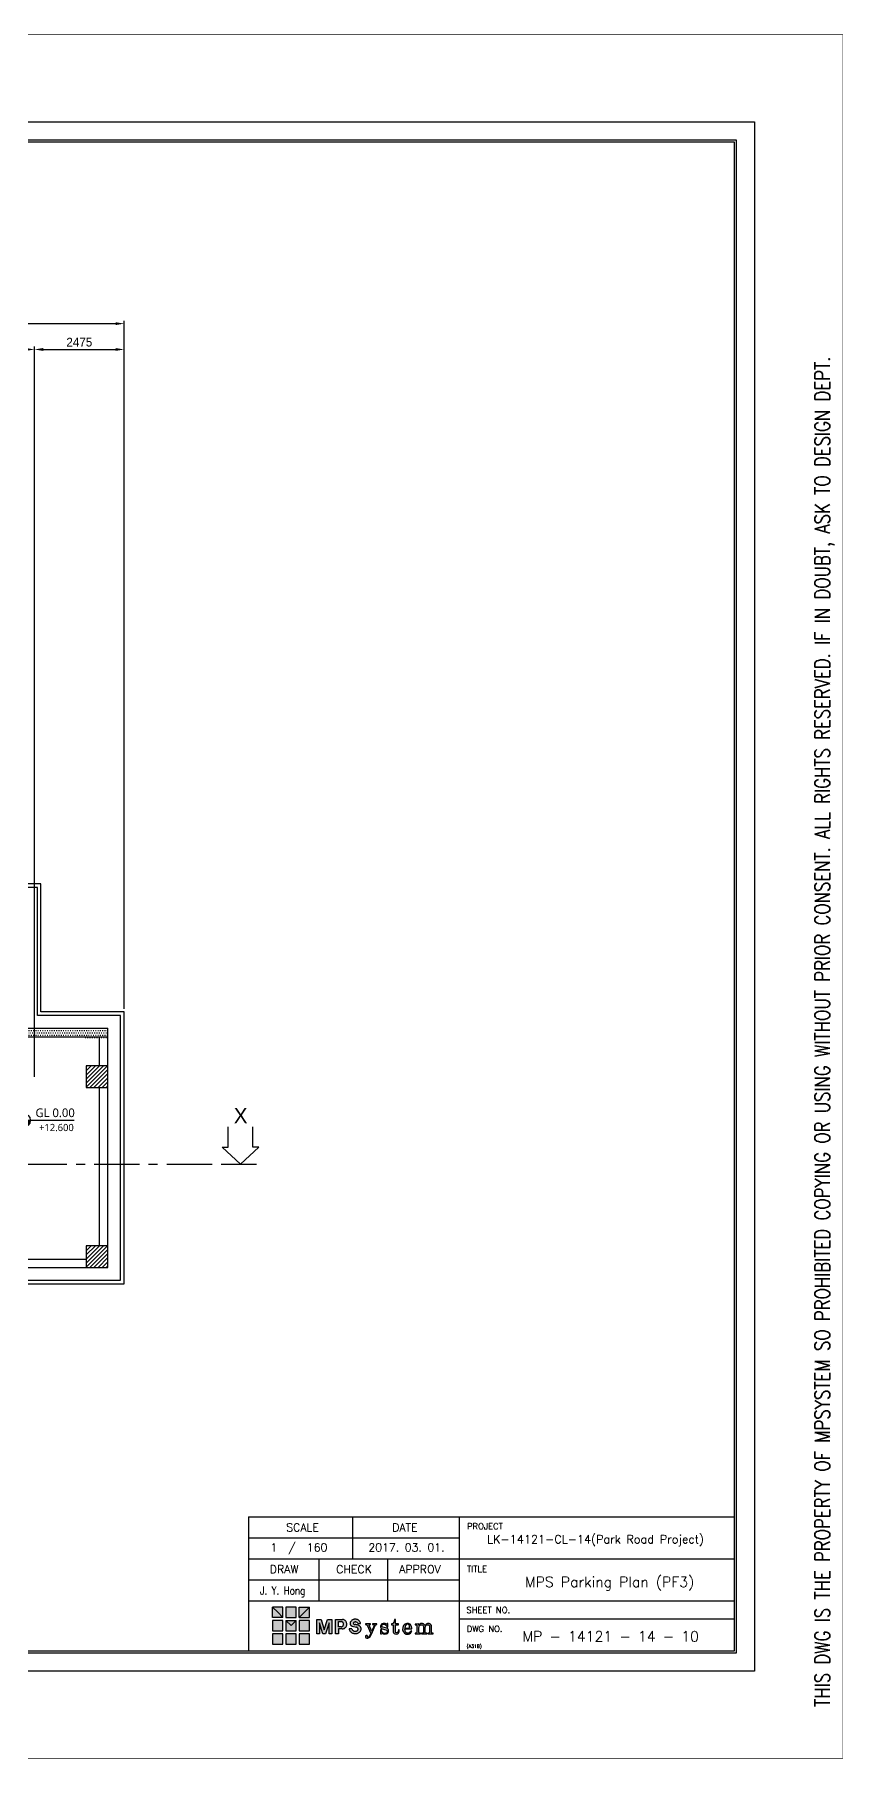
# Model space of a CAD drawing. Header units: millimetres. Extents: x -5 to 1510635, y -6 to 71285.
# Drawn here: x 674906 to 697081, y -5 to 47525 of the extents above; entities that cross this region are included whole.
import ezdxf
from ezdxf.enums import TextEntityAlignment as Align

# ---------------------------------------------------------------- set-up
doc = ezdxf.new("R2010")
doc.units = ezdxf.units.MM
doc.header["$LTSCALE"] = 1000
for name, pattern in [('CENTER', [2, 1.25, -0.25, 0.25, -0.25]), ('HIDDEN', [0.375, 0.25, -0.125]), ('S-BM-2ND$0$HIDDEN', [9.525, 6.35, -3.175])]:
    doc.linetypes.add(name, pattern=pattern)
for name, color, linetype in [('1', 1, 'CENTER'), ('3', 3, 'Continuous'), ('A-SYM', 6, 'Continuous'), ('MP-2', 42, 'Continuous'), ('MP-3', 3, 'Continuous'), ('MP-4', 4, 'HIDDEN'), ('MP-7', 7, 'Continuous'), ('MP-8', 8, 'Continuous'), ('S-BM-2ND$0$S-BEAM', 21, 'Continuous'), ('S-BM-2ND$0$S-BEAMS-1', 21, 'Continuous'), ('S-COL 2ND$0$GRD RC WALL', 31, 'Continuous'), ('S-COL 2ND$0$S-COL-1', 31, 'Continuous'), ('S-COL 2ND$0$S-COL-HATCH', 11, 'Continuous'), ('S-COL 2ND$0$S-RCWALL', 31, 'Continuous'), ('S-COL 2ND$0$S-RCWALL-HACH', 21, 'Continuous'), ('S-TEXT-3', 31, 'Continuous')]:
    doc.layers.add(name, color=color, linetype=linetype)
doc.styles.add('GHD', font='OUTLINE', dxfattribs={"bigfont": 'GHD'})
doc.styles.add('GHG1', font='simplex.shx', dxfattribs={"bigfont": 'whgtxt.shx'})
doc.styles.add('ROMANS', font='ROMANS.shx')
doc.styles.add('맑은고딕', font='malgun.ttf', dxfattribs={"height": 800})
doc.dimstyles.new('MPS2', dxfattribs={"dimscale": 100, "dimtxt": 3, "dimasz": 3, "dimexe": 1, "dimexo": 1, "dimgap": 1, "dimtad": 1, "dimzin": 12, "dimdsep": 46, "dimtxsty": 'Standard', "dimcen": 1, "dimclrd": 1, "dimclre": 1, "dimclrt": 7, "dimazin": 2, "dimtfac": 1, "dimtmove": 0, "dimatfit": 3, "dimfxl": 1, "dimarcsym": 0})

# ---------------------------------------------------------------- blocks, each defined once
blk = doc.blocks.new('MP LOGO')
h = blk.add_hatch(color=20)
h.paths.add_polyline_path([(9, 55), (0, 64), (0, 46), (18, 46)])
h.paths.add_polyline_path([(18, 41), (0, 41), (0, 23), (18, 23)])
h.paths.add_polyline_path([(32, 32), (23, 41), (23, 23), (41, 23), (41, 41)])
h.paths.add_polyline_path([(64, 23), (64, 41), (46, 41), (46, 23)])
h.paths.add_polyline_path([(64, 46), (64, 64), (55, 55), (46, 46)])
h.paths.add_polyline_path([(64, 18), (46, 18), (46, 0), (64, 0)])
h.paths.add_polyline_path([(0, 0), (18, 0), (18, 18), (0, 18)])
h = blk.add_hatch(color=131)
h.paths.add_polyline_path([(18, 64), (0, 64), (9, 55), (18, 46)])
h.paths.add_polyline_path([(41, 64), (23, 64), (23, 46), (41, 46)])
h.paths.add_polyline_path([(64, 64), (46, 64), (46, 46), (55, 55)])
h.paths.add_polyline_path([(41, 41), (23, 41), (32, 32)])
h.paths.add_polyline_path([(41, 18), (23, 18), (23, 0), (41, 0)])
at = {"color": 131}
for points in [[(9, 55), (18, 46), (18, 64), (0, 64)], [(23, 46), (41, 46), (41, 64), (23, 64)], [(55, 55), (46, 46), (46, 64), (64, 64)], [(23, 0), (41, 0), (41, 18), (23, 18)]]:
    blk.add_lwpolyline(points, close=True, dxfattribs=at)
at = {"color": 20}
for points in [[(9, 55), (18, 46), (0, 46), (0, 64)], [(55, 55), (46, 46), (64, 46), (64, 64)], [(0, 23), (18, 23), (18, 41), (0, 41)], [(32, 32), (23, 41), (23, 23), (41, 23), (41, 41)], [(46, 23), (64, 23), (64, 41), (46, 41)], [(0, 0), (18, 0), (18, 18), (0, 18)], [(46, 0), (64, 0), (64, 18), (46, 18)]]:
    blk.add_lwpolyline(points, close=True, dxfattribs=at)
at = {"color": 143}
blk.add_lwpolyline([(23, 41), (41, 41), (32, 32), (32, 32)], close=True, dxfattribs=at)
blk = doc.blocks.new('MP LOGO 02')
at = {"layer": 'MP-2'}
h = blk.add_hatch(color=256, dxfattribs=at)
h.paths.add_polyline_path([(8.38, 4.28), (7.62, 4.28), (7.62, 1.78), (8.09, 1.78), (8.09, 3.69), (8.69, 1.78), (9.16, 1.78), (9.76, 3.69), (9.76, 1.78), (10.23, 1.78), (10.23, 4.28), (9.47, 4.28), (8.92, 2.49)])
h.paths.add_polyline_path([(10.86, 1.78), (11.38, 1.78), (11.38, 2.62), (12, 2.62), (12.11, 2.63), (12.2, 2.65), (12.3, 2.68), (12.39, 2.73), (12.47, 2.78), (12.55, 2.85), (12.62, 2.92), (12.68, 3), (12.73, 3.09), (12.77, 3.18), (12.79, 3.28), (12.81, 3.38), (12.81, 3.48), (12.8, 3.58), (12.78, 3.68), (12.75, 3.77), (12.7, 3.86), (12.65, 3.95), (12.59, 4.02), (12.51, 4.09), (12.43, 4.15), (12.35, 4.2), (12.25, 4.24), (12.16, 4.27), (12.06, 4.28), (10.86, 4.28)])
h.paths.add_polyline_path([(11.38, 3.89), (11.85, 3.89), (11.92, 3.88), (11.99, 3.85), (12.05, 3.82), (12.1, 3.77), (12.15, 3.72), (12.19, 3.66), (12.22, 3.59), (12.23, 3.52), (12.24, 3.45), (12.23, 3.38), (12.22, 3.31), (12.19, 3.24), (12.15, 3.18), (12.1, 3.13), (12.05, 3.09), (11.99, 3.05), (11.92, 3.02), (11.85, 3.01), (11.38, 3.01)], flags=16)
h.paths.add_polyline_path([(14.02, 3.76), (14.1, 3.8), (14.18, 3.82), (14.26, 3.83), (14.34, 3.83), (14.42, 3.81), (14.5, 3.79), (14.57, 3.75), (14.64, 3.7), (14.7, 3.65), (14.75, 3.58), (15.19, 3.58), (15.16, 3.69), (15.11, 3.79), (15.06, 3.88), (14.99, 3.97), (14.91, 4.05), (14.83, 4.12), (14.74, 4.18), (14.64, 4.23), (14.53, 4.27), (14.42, 4.29), (14.31, 4.31), (14.2, 4.31), (14.09, 4.29), (13.99, 4.27), (13.88, 4.23), (13.78, 4.18), (13.69, 4.12), (13.6, 4.05), (13.53, 3.97), (13.48, 3.92), (13.44, 3.85), (13.41, 3.79), (13.39, 3.72), (13.37, 3.64), (13.37, 3.57), (13.39, 3.49), (13.41, 3.42), (13.44, 3.35), (13.48, 3.29), (13.52, 3.23), (13.58, 3.19), (13.64, 3.14), (13.71, 3.11), (14.46, 2.93), (14.55, 2.91), (14.65, 2.84), (14.72, 2.75), (14.75, 2.63), (14.74, 2.52), (14.7, 2.41), (14.62, 2.32), (14.54, 2.28), (14.46, 2.25), (14.37, 2.23), (14.29, 2.22), (14.2, 2.23), (14.11, 2.24), (14.03, 2.27), (13.95, 2.3), (13.88, 2.35), (13.81, 2.41), (13.75, 2.47), (13.7, 2.54), (13.66, 2.62), (13.19, 2.62), (13.23, 2.51), (13.28, 2.4), (13.34, 2.3), (13.41, 2.21), (13.49, 2.12), (13.58, 2.05), (13.68, 1.98), (13.78, 1.92), (13.89, 1.88), (14, 1.85), (14.12, 1.82), (14.24, 1.82), (14.35, 1.82), (14.47, 1.83), (14.58, 1.86), (14.69, 1.9), (14.8, 1.95), (14.9, 2.02), (14.99, 2.09), (15.08, 2.17), (15.15, 2.26), (15.22, 2.36), (15.25, 2.43), (15.27, 2.51), (15.28, 2.59), (15.27, 2.67), (15.26, 2.75), (15.24, 2.83), (15.21, 2.9), (15.17, 2.97), (15.12, 3.04), (15.06, 3.1), (15, 3.14), (14.93, 3.19), (14.85, 3.22), (14.74, 3.27), (14.62, 3.32), (14.5, 3.36), (14.38, 3.38), (14.26, 3.4), (14.18, 3.41), (14.1, 3.42), (14.03, 3.46), (13.95, 3.52), (13.92, 3.59), (13.92, 3.67), (13.97, 3.74)])
h.paths.add_polyline_path([(16.65, 3.29), (16.65, 3.36), (16.7, 3.4), (16.91, 3.4), (16.91, 3.52), (16.03, 3.52), (16.03, 3.4), (16.16, 3.38), (16.3, 3.3), (16.93, 1.85), (16.89, 1.71), (16.73, 1.44), (16.6, 1.28), (16.47, 1.2), (16.35, 1.21), (16.37, 1.41), (16.29, 1.51), (16.13, 1.51), (16.01, 1.42), (16, 1.21), (16.09, 1.09), (16.24, 1.03), (16.44, 1.03), (16.57, 1.08), (16.76, 1.23), (16.94, 1.49), (17.11, 1.82), (17.68, 3.25), (17.79, 3.36), (17.97, 3.4), (17.97, 3.52), (17.23, 3.52), (17.23, 3.4), (17.45, 3.37), (17.5, 3.31), (17.5, 3.25), (17.12, 2.26), (17.06, 2.32)])
h.paths.add_polyline_path([(18.99, 2.94), (18.89, 3.01), (18.85, 3.09), (18.85, 3.24), (18.89, 3.31), (19, 3.41), (19.08, 3.43), (19.38, 3.42), (19.5, 3.36), (19.62, 3.25), (19.78, 2.94), (19.88, 2.94), (19.88, 3.56), (19.78, 3.56), (19.67, 3.43), (19.44, 3.56), (19.1, 3.58), (18.85, 3.5), (18.72, 3.36), (18.64, 3.14), (18.64, 2.97), (18.68, 2.83), (18.73, 2.74), (18.89, 2.62), (19.56, 2.45), (19.67, 2.4), (19.78, 2.28), (19.78, 2.09), (19.71, 1.98), (19.56, 1.9), (19.44, 1.87), (19.21, 1.9), (19.03, 1.98), (18.9, 2.11), (18.81, 2.28), (18.76, 2.47), (18.62, 2.47), (18.62, 1.76), (18.76, 1.76), (18.84, 1.9), (19.1, 1.77), (19.25, 1.73), (19.62, 1.76), (19.82, 1.86), (19.96, 2.04), (20, 2.17), (20, 2.42), (19.95, 2.57), (19.82, 2.7), (19.7, 2.78)])
h.paths.add_polyline_path([(21.18, 3.36), (21.73, 3.36), (21.73, 3.52), (21.18, 3.52), (21.18, 4.28), (21.03, 4.28), (20.99, 4.03), (20.92, 3.79), (20.74, 3.58), (20.52, 3.52), (20.52, 3.36), (20.82, 3.36), (20.82, 2.06), (20.85, 1.96), (20.96, 1.83), (21.09, 1.76), (21.39, 1.73), (21.58, 1.81), (21.71, 1.92), (21.81, 2.13), (21.84, 2.47), (21.71, 2.47), (21.68, 2.21), (21.56, 2), (21.45, 1.95), (21.32, 1.95), (21.2, 2.03), (21.18, 2.09)])
h.paths.add_polyline_path([(24.02, 2.64), (24.02, 2.75), (23.92, 3.15), (23.84, 3.29), (23.71, 3.43), (23.43, 3.57), (23.15, 3.58), (22.95, 3.53), (22.81, 3.46), (22.57, 3.2), (22.44, 2.85), (22.43, 2.49), (22.47, 2.31), (22.55, 2.12), (22.76, 1.88), (23.06, 1.75), (23.41, 1.73), (23.63, 1.81), (23.8, 1.93), (23.92, 2.07), (24.02, 2.27), (23.89, 2.31), (23.77, 2.12), (23.63, 2), (23.53, 1.95), (23.43, 1.92), (23.17, 1.93), (23, 2.03), (22.91, 2.14), (22.84, 2.34), (22.81, 2.64)])
h.paths.add_polyline_path([(22.81, 2.79), (22.85, 3.07), (22.92, 3.25), (23.02, 3.37), (23.16, 3.43), (23.35, 3.43), (23.45, 3.4), (23.53, 3.32), (23.62, 3.12), (23.62, 2.8)], flags=16)
h.paths.add_polyline_path([(25.23, 2.86), (25.26, 3.01), (25.34, 3.2), (25.43, 3.29), (25.57, 3.36), (25.75, 3.36), (25.86, 3.31), (25.94, 3.22), (26, 3.06), (26, 1.98), (25.94, 1.92), (25.68, 1.92), (25.68, 1.78), (26.61, 1.78), (26.61, 1.92), (26.38, 1.92), (26.33, 2), (26.33, 2.89), (26.37, 3.06), (26.43, 3.19), (26.51, 3.27), (26.68, 3.36), (26.86, 3.36), (26.97, 3.3), (27.04, 3.17), (27.08, 3), (27.08, 2.01), (27.02, 1.92), (26.77, 1.92), (26.77, 1.78), (27.7, 1.78), (27.7, 1.92), (27.46, 1.92), (27.41, 1.98), (27.41, 3.06), (27.38, 3.24), (27.22, 3.47), (27.02, 3.57), (26.74, 3.57), (26.47, 3.43), (26.35, 3.3), (26.33, 3.25), (26.29, 3.22), (26.22, 3.36), (26.05, 3.52), (25.86, 3.58), (25.7, 3.58), (25.57, 3.55), (25.42, 3.46), (25.32, 3.37), (25.26, 3.26), (25.23, 3.26), (25.23, 3.52), (24.56, 3.48), (24.56, 3.32), (24.85, 3.32), (24.9, 3.25), (24.9, 2), (24.83, 1.92), (24.57, 1.92), (24.57, 1.78), (24.9, 1.78), (25.52, 1.78), (25.52, 1.92), (25.28, 1.92), (25.23, 2)])
for points in [[(8.09, 1.78), (7.62, 1.78), (7.62, 4.28), (8.38, 4.28), (8.92, 2.49), (9.47, 4.28), (10.23, 4.28), (10.23, 1.78), (9.76, 1.78), (9.76, 3.69), (9.16, 1.78), (8.69, 1.78), (8.09, 3.69), (8.09, 1.78)], [(16.03, 3.52), (16.03, 3.4), (16.16, 3.38), (16.3, 3.3), (16.93, 1.85), (16.89, 1.71), (16.73, 1.44), (16.6, 1.28), (16.47, 1.2), (16.35, 1.21), (16.37, 1.41), (16.29, 1.51), (16.13, 1.51), (16.01, 1.42), (16, 1.21), (16.09, 1.09), (16.24, 1.03), (16.44, 1.03), (16.57, 1.08), (16.76, 1.23), (16.94, 1.49), (17.11, 1.82), (17.68, 3.25), (17.79, 3.36), (17.97, 3.4), (17.97, 3.52), (17.23, 3.52), (17.23, 3.4), (17.45, 3.37), (17.5, 3.31), (17.5, 3.25), (17.12, 2.26), (17.06, 2.32), (16.65, 3.29), (16.65, 3.36), (16.7, 3.4), (16.91, 3.4), (16.91, 3.52), (16.03, 3.52)], [(19.1, 3.58), (18.85, 3.5), (18.72, 3.36), (18.64, 3.14), (18.64, 2.97), (18.68, 2.83), (18.73, 2.74), (18.89, 2.62), (19.56, 2.45), (19.67, 2.4), (19.78, 2.28), (19.78, 2.09), (19.71, 1.98), (19.56, 1.9), (19.44, 1.87), (19.21, 1.9), (19.03, 1.98), (18.9, 2.11), (18.81, 2.28), (18.76, 2.47), (18.62, 2.47), (18.62, 1.76), (18.76, 1.76), (18.84, 1.9), (19.1, 1.77), (19.25, 1.73), (19.62, 1.76), (19.82, 1.86), (19.96, 2.04), (20, 2.17), (20, 2.42), (19.95, 2.57), (19.82, 2.7), (19.7, 2.78), (18.99, 2.94), (18.89, 3.01), (18.85, 3.09), (18.85, 3.24), (18.89, 3.31), (19, 3.41), (19.08, 3.43), (19.38, 3.42), (19.5, 3.36), (19.62, 3.25), (19.78, 2.94), (19.88, 2.94), (19.88, 3.56), (19.78, 3.56), (19.69, 3.45), (19.65, 3.45), (19.44, 3.56), (19.1, 3.58)], [(21.03, 4.28), (20.99, 4.03), (20.92, 3.79), (20.74, 3.58), (20.52, 3.52), (20.52, 3.36), (20.82, 3.36), (20.82, 2.06), (20.85, 1.96), (20.96, 1.83), (21.09, 1.76), (21.39, 1.73), (21.58, 1.81), (21.71, 1.92), (21.81, 2.13), (21.84, 2.47), (21.71, 2.47), (21.68, 2.21), (21.56, 2), (21.45, 1.95), (21.32, 1.95), (21.2, 2.03), (21.18, 2.09), (21.18, 3.36), (21.73, 3.36), (21.73, 3.52), (21.18, 3.52), (21.18, 4.28), (21.03, 4.28)], [(23.15, 3.58), (22.95, 3.53), (22.81, 3.46), (22.57, 3.2), (22.44, 2.85), (22.43, 2.49), (22.47, 2.31), (22.55, 2.12), (22.76, 1.88), (23.06, 1.75), (23.41, 1.73), (23.63, 1.81), (23.8, 1.93), (23.92, 2.07), (24.02, 2.27), (23.89, 2.31), (23.77, 2.12), (23.63, 2), (23.53, 1.95), (23.43, 1.92), (23.17, 1.93), (23, 2.03), (22.91, 2.14), (22.84, 2.34), (22.81, 2.64), (24.02, 2.64), (24.02, 2.75), (23.92, 3.15), (23.84, 3.29), (23.71, 3.43), (23.43, 3.57), (23.15, 3.58)], [(23.16, 3.43), (23.02, 3.37), (22.92, 3.25), (22.85, 3.07), (22.81, 2.79), (23.62, 2.8), (23.62, 3.12), (23.53, 3.32), (23.45, 3.4), (23.35, 3.43), (23.16, 3.43)], [(25.7, 3.58), (25.57, 3.55), (25.42, 3.46), (25.32, 3.37), (25.26, 3.26), (25.23, 3.26), (25.23, 3.52), (24.56, 3.48), (24.56, 3.32), (24.85, 3.32), (24.9, 3.25), (24.9, 2), (24.83, 1.92), (24.57, 1.92), (24.57, 1.78), (24.9, 1.78), (25.52, 1.78), (25.52, 1.92), (25.28, 1.92), (25.23, 2), (25.23, 2.86), (25.26, 3.01), (25.34, 3.2), (25.43, 3.29), (25.57, 3.36), (25.75, 3.36), (25.86, 3.31), (25.94, 3.22), (26, 3.06), (26, 1.98), (25.94, 1.92), (25.68, 1.92), (25.68, 1.78), (26.61, 1.78), (26.61, 1.92), (26.38, 1.92), (26.33, 2), (26.33, 2.89), (26.37, 3.06), (26.43, 3.19), (26.51, 3.27), (26.68, 3.36), (26.86, 3.36), (26.97, 3.3), (27.04, 3.17), (27.08, 3), (27.08, 2.01), (27.02, 1.92), (26.77, 1.92), (26.77, 1.78), (27.7, 1.78), (27.7, 1.92), (27.46, 1.92), (27.41, 1.98), (27.41, 3.06), (27.38, 3.24), (27.22, 3.47), (27.02, 3.57), (26.74, 3.57), (26.47, 3.43), (26.35, 3.3), (26.33, 3.25), (26.29, 3.22), (26.22, 3.36), (26.05, 3.52), (25.86, 3.58), (25.7, 3.58)]]:
    blk.add_lwpolyline(points, close=True, dxfattribs=at)
for points in [[(12, 2.62), (11.38, 2.62), (11.38, 1.78), (10.86, 1.78), (10.86, 4.28), (12.06, 4.28)], [(11.85, 3.01), (11.38, 3.01), (11.38, 3.89), (11.85, 3.89)], [(11.85, 3.01), (11.92, 3.02), (11.99, 3.05), (12.05, 3.09), (12.1, 3.13), (12.15, 3.18), (12.19, 3.24), (12.22, 3.31), (12.23, 3.38), (12.24, 3.45), (12.23, 3.52), (12.22, 3.59), (12.19, 3.66), (12.15, 3.72), (12.1, 3.77), (12.05, 3.82), (11.99, 3.85), (11.92, 3.88), (11.85, 3.89)], [(12, 2.62), (12.11, 2.63), (12.2, 2.65), (12.3, 2.68), (12.39, 2.73), (12.47, 2.78), (12.55, 2.85), (12.62, 2.92), (12.68, 3), (12.73, 3.09), (12.77, 3.18), (12.79, 3.28), (12.81, 3.38), (12.81, 3.48), (12.8, 3.58), (12.78, 3.68), (12.75, 3.77), (12.7, 3.86), (12.65, 3.95), (12.59, 4.02), (12.51, 4.09), (12.43, 4.15), (12.35, 4.2), (12.25, 4.24), (12.16, 4.27), (12.06, 4.28)], [(13.66, 2.62), (13.19, 2.62), (13.23, 2.51), (13.28, 2.4), (13.34, 2.3), (13.41, 2.21), (13.49, 2.12), (13.58, 2.05), (13.68, 1.98), (13.78, 1.92), (13.89, 1.88), (14, 1.85), (14.12, 1.82), (14.24, 1.82), (14.35, 1.82), (14.47, 1.83), (14.58, 1.86), (14.69, 1.9), (14.8, 1.95), (14.9, 2.02), (14.99, 2.09), (15.08, 2.17), (15.15, 2.26), (15.22, 2.36), (15.25, 2.43), (15.27, 2.51), (15.28, 2.59), (15.27, 2.67), (15.26, 2.75), (15.24, 2.83), (15.21, 2.9), (15.17, 2.97), (15.12, 3.04), (15.06, 3.1), (15, 3.14), (14.93, 3.19), (14.85, 3.22), (14.74, 3.27), (14.62, 3.32), (14.5, 3.36), (14.38, 3.38), (14.26, 3.4)], [(14.75, 3.58), (15.19, 3.58), (15.16, 3.69), (15.11, 3.79), (15.06, 3.88), (14.99, 3.97), (14.91, 4.05), (14.83, 4.12), (14.74, 4.18), (14.64, 4.23), (14.53, 4.27), (14.42, 4.29), (14.31, 4.31), (14.2, 4.31), (14.09, 4.29), (13.99, 4.27), (13.88, 4.23), (13.78, 4.18), (13.69, 4.12), (13.6, 4.05), (13.53, 3.97), (13.48, 3.92), (13.44, 3.85), (13.41, 3.79), (13.39, 3.72), (13.37, 3.64), (13.37, 3.57), (13.39, 3.49), (13.41, 3.42), (13.44, 3.35), (13.48, 3.29), (13.52, 3.23), (13.58, 3.19), (13.64, 3.14), (13.71, 3.11), (14.46, 2.93)], [(14.02, 3.76), (13.99, 3.75), (13.96, 3.72), (13.93, 3.69), (13.92, 3.65), (13.92, 3.61), (13.93, 3.57), (13.94, 3.53), (13.97, 3.5)], [(13.97, 3.5), (14.03, 3.46), (14.1, 3.42), (14.18, 3.41), (14.26, 3.4)], [(14.75, 3.58), (14.7, 3.65), (14.64, 3.7), (14.57, 3.75), (14.5, 3.79), (14.42, 3.81), (14.34, 3.83), (14.26, 3.83), (14.18, 3.82), (14.1, 3.8), (14.02, 3.76)], [(13.66, 2.62), (13.7, 2.54), (13.75, 2.47), (13.81, 2.41), (13.88, 2.35), (13.95, 2.3), (14.03, 2.27), (14.11, 2.24), (14.2, 2.23), (14.29, 2.22), (14.37, 2.23), (14.46, 2.25), (14.54, 2.28)], [(14.54, 2.28), (14.59, 2.31), (14.64, 2.34), (14.68, 2.39), (14.71, 2.44), (14.73, 2.49), (14.75, 2.55), (14.75, 2.61), (14.74, 2.66), (14.73, 2.72), (14.7, 2.77), (14.66, 2.82), (14.62, 2.86), (14.57, 2.89), (14.52, 2.92), (14.46, 2.93)]]:
    blk.add_lwpolyline(points, dxfattribs=at)
at = {"color": 40, "xscale": 0.1000000000000227, "yscale": 0.1000000000000227, "zscale": 0.1000000000000227}
blk.add_blockref('MP LOGO', (0, 0), dxfattribs=at)
blk = doc.blocks.new('S-COL 2ND')
at = {"layer": 'S-COL 2ND$0$S-COL-HATCH'}
h = blk.add_hatch(dxfattribs=at)
h.set_pattern_fill('ANSI31', color=256, scale=25)
h.set_pattern_definition([(45, (-1360.12, 18780), (-56.1266008, 56.1266008), [])])
h.paths.add_polyline_path([(3998377, -137939), (3999177, -137939), (3999177, -137439), (3998377, -137439)])
h = blk.add_hatch(dxfattribs=at)
h.set_pattern_fill('ANSI31', color=256, scale=25)
h.set_pattern_definition([(45, (2845, 18780), (-56.1266008, 56.1266008), [])])
h.paths.add_polyline_path([(4002582, -137939), (4003382, -137939), (4003382, -137439), (4002582, -137439)])
h = blk.add_hatch(dxfattribs=at)
h.set_pattern_fill('ANSI31', color=256, scale=25)
h.set_pattern_definition([(45, (7474.72, 18780), (-56.1266008, 56.1266008), [])])
h.paths.add_polyline_path([(4007211, -137939), (4008011, -137939), (4008011, -137439), (4007211, -137439)])
h = blk.add_hatch(dxfattribs=at)
h.set_pattern_fill('ANSI31', color=256, scale=25)
h.set_pattern_definition([(45, (10979.72, 18780), (-56.1266008, 56.1266008), [])])
h.paths.add_polyline_path([(4010916, -137939), (4011716, -137939), (4011716, -137439), (4010916, -137439)])
h = blk.add_hatch(dxfattribs=at)
h.set_pattern_fill('ANSI31', color=256, scale=25)
h.set_pattern_definition([(45, (14584.72, 18780), (-56.1266008, 56.1266008), [])])
h.paths.add_polyline_path([(4014321, -137939), (4015121, -137939), (4015121, -137439), (4014321, -137439)])
h = blk.add_hatch(dxfattribs=at)
h.set_pattern_fill('ANSI31', color=256, scale=25)
h.set_pattern_definition([(45, (21199.72, 18780), (-56.1266008, 56.1266008), [])])
h.paths.add_polyline_path([(4021136, -138039), (4021736, -138039), (4021736, -137439), (4021136, -137439)])
h = blk.add_hatch(dxfattribs=at)
h.set_pattern_fill('ANSI31', color=256, scale=25)
h.set_pattern_definition([(45, (-5e-10, 109.054), (-56.1266008, 56.1266008), [])])
h.paths.add_polyline_path([(3998377, -143414), (3999252, -143414), (3999252, -142964), (3998377, -142964)])
h = blk.add_hatch(dxfattribs=at)
h.set_pattern_fill('ANSI31', color=256, scale=25)
h.set_pattern_definition([(45, (3414.82, 109.054), (-56.1266008, 56.1266008), [])])
h.paths.add_polyline_path([(4001452, -143414), (4002667, -143414), (4002667, -142964), (4001452, -142964)])
h = blk.add_hatch(dxfattribs=at)
h.set_pattern_fill('ANSI31', color=256, scale=25)
h.set_pattern_definition([(45, (14235, 11880), (-56.1266008, 56.1266008), [])])
h.paths.add_polyline_path([(4021136, -144939), (4021736, -144939), (4021736, -144339), (4021136, -144339)])
h = blk.add_hatch(dxfattribs=at)
h.set_pattern_fill('ANSI31', color=256, scale=25)
h.paths.add_polyline_path([(4023051, -144339), (4023051, -144589), (4023736, -144589), (4023736, -144339)])
h = blk.add_hatch(dxfattribs=at)
h.set_pattern_fill('ANSI31', color=256, scale=25)
h.set_pattern_definition([(45, (-994.82, 8565.32), (-56.1266008, 56.1266008), [])])
h.paths.add_polyline_path([(3998942, -148253), (3999542, -148253), (3999542, -147653), (3998942, -147653)])
h = blk.add_hatch(dxfattribs=at)
h.set_pattern_fill('ANSI31', color=256, scale=25)
h.set_pattern_definition([(45, (-748.12, 6384.94), (-56.1266008, 56.1266008), [])])
h.paths.add_polyline_path([(3999189, -150434), (4000164, -150434), (4000164, -149984), (3999189, -149984)])
h = blk.add_hatch(dxfattribs=at)
h.set_pattern_fill('ANSI31', color=256, scale=25)
h.set_pattern_definition([(45, (1755, 6384.94), (-56.1266008, 56.1266008), [])])
h.paths.add_polyline_path([(4001692, -150434), (4002667, -150434), (4002667, -149984), (4001692, -149984)])
h = blk.add_hatch(dxfattribs=at)
h.set_pattern_fill('ANSI31', color=256, scale=25)
h.set_pattern_definition([(45, (13660, 5415.35), (-56.1266008, 56.1266008), [])])
h.paths.add_polyline_path([(4020561, -151489), (4021161, -151489), (4021161, -150218), (4020561, -150218)])
h = blk.add_hatch(dxfattribs=at)
h.set_pattern_fill('ANSI31', color=256, scale=25)
h.set_pattern_definition([(45, (20364.91, 4960), (-56.1266008, 56.1266008), [])])
h.paths.add_polyline_path([(4027266, -151859), (4027866, -151859), (4027866, -151259), (4027266, -151259)])
h = blk.add_hatch(dxfattribs=at)
h.set_pattern_fill('ANSI31', color=256, scale=25)
h.paths.add_polyline_path([(3999937, -156819), (4000537, -156819), (4000537, -156219), (3999937, -156219)])
h = blk.add_hatch(dxfattribs=at)
h.set_pattern_fill('ANSI31', color=256, scale=25)
h.set_pattern_definition([(45, (-2669.72, 0), (-56.1266008, 56.1266008), [])])
h.paths.add_polyline_path([(4004232, -156819), (4004832, -156819), (4004832, -156219), (4004232, -156219)])
h = blk.add_hatch(dxfattribs=at)
h.set_pattern_fill('ANSI31', color=256, scale=25)
h.set_pattern_definition([(45, (4910, 0), (-56.1266008, 56.1266008), [])])
h.paths.add_polyline_path([(4011811, -156819), (4012661, -156819), (4012661, -156219), (4011811, -156219)])
h = blk.add_hatch(dxfattribs=at)
h.set_pattern_fill('ANSI31', color=256, scale=25)
h.set_pattern_definition([(45, (13660, 0), (-56.1266008, 56.1266008), [])])
h.paths.add_polyline_path([(4020561, -156819), (4021161, -156819), (4021161, -156219), (4020561, -156219)])
h = blk.add_hatch(dxfattribs=at)
h.set_pattern_fill('ANSI31', color=256, scale=25)
h.set_pattern_definition([(45, (20364.91, 0), (-56.1266008, 56.1266008), [])])
h.paths.add_polyline_path([(4027266, -156819), (4027866, -156819), (4027866, -156219), (4027266, -156219)])
at = {"layer": 'S-COL 2ND$0$S-RCWALL-HACH'}
h = blk.add_hatch(dxfattribs=at)
h.set_pattern_fill('DOTS', color=256, scale=40)
h.set_pattern_definition([(0, (0, -2), (31.75, 63.5), [0, -63.5])])
h.paths.add_polyline_path([(4014636, -132883), (4021366, -132883), (4021366, -133183), (4014636, -133183)])
h = blk.add_hatch(dxfattribs=at)
h.set_pattern_fill('DOTS', color=256, scale=40)
h.paths.add_polyline_path([(4020736, -139469), (4021506, -139469), (4021506, -139294), (4020561, -139294), (4020561, -141229), (4021506, -141229), (4021506, -141054), (4020736, -141054)])
h = blk.add_hatch(dxfattribs=at)
h.set_pattern_fill('DOTS', color=256, scale=40)
h.paths.add_polyline_path([(4009962, -145611), (4010162, -145611), (4010162, -144589), (4006772, -144589), (4006772, -150469), (4010162, -150469), (4010162, -149401), (4009962, -149401), (4009962, -150219), (4007022, -150219), (4007022, -147634), (4009962, -147634), (4009962, -148401), (4010162, -148401), (4010162, -146611), (4009962, -146611), (4009962, -147384), (4007022, -147384), (4007022, -144839), (4009962, -144839)])
edge = h.paths.add_edge_path()
edge.add_line((4009962, -150469), (4009962, -151644))
edge.add_line((4010161, -151644), (4009962, -151644))
h = blk.add_hatch(dxfattribs=at)
h.set_pattern_fill('DOTS', color=256, scale=40)
edge = h.paths.add_edge_path()
edge.add_line((4011662, -144589), (4011662, -144839))
edge.add_line((4015142, -144589), (4011662, -144589))
edge.add_line((4014892, -144839), (4011892, -144839))
edge.add_line((4014892, -144839), (4014892, -151394))
edge.add_line((4015142, -151644), (4015142, -144589))
edge.add_line((4011892, -149154), (4011892, -144839))
edge.add_line((4011662, -149154), (4011662, -144589))
edge.add_line((4011892, -149154), (4011662, -149154))
edge.add_line((4009962, -151394), (4014892, -151394))
edge.add_line((4015142, -151644), (4009962, -151644))
edge.add_line((4009962, -151644), (4009962, -151394))
h = blk.add_hatch(dxfattribs=at)
h.set_pattern_fill('DOTS', color=256, scale=40)
h.set_pattern_definition([(0, (-1.51, -2305.376), (31.75, 63.5), [0, -63.5])])
h.paths.add_polyline_path([(4023510, -146690), (4025568, -146690), (4025568, -146940), (4023510, -146940)])
h = blk.add_hatch(dxfattribs=at)
h.set_pattern_fill('DOTS', color=256, scale=40)
h.set_pattern_definition([(0, (5, 0.353), (31.75, 63.5), [0, -63.5])])
h.paths.add_polyline_path([(4027866, -150218), (4025338, -150218), (4025338, -150468), (4027866, -150478)])
at = {"layer": 'S-COL 2ND$0$GRD RC WALL', "elevation": 0}
blk.add_lwpolyline([(4014636, -132883), (4021366, -132883), (4021366, -133183), (4014636, -133183)], close=True, dxfattribs=at)
at = {"layer": 'S-COL 2ND$0$S-COL-1'}
for p, q in [((3999177, -137689, 0), (3999177, -137439, 0)), ((4003382, -137689, 0), (4003382, -137439, 0)), ((4008011, -137689, 0), (4008011, -137439)), ((4015121, -137689, 0), (4015121, -137439, 0)), ((4023737, -144339, 0), (4023051, -144339, 0)), ((4023051, -144589, 0), (4023051, -144339, 0)), ((4023051, -144339, 0), (4023051, -144589, 0)), ((4015142, -144589, 0), (4011662, -144589, 0)), ((4011662, -144589, 0), (4011662, -144839, 0)), ((4011662, -149154, 0), (4011662, -144589, 0)), ((4014892, -144839, 0), (4011892, -144839, 0)), ((4011892, -149154, 0), (4011892, -144839, 0)), ((4014892, -144839, 0), (4014892, -151394, 0)), ((4015142, -151644, 0), (4015142, -144589, 0)), ((4011892, -149154, 0), (4011662, -149154, 0)), ((4000134, -150434, 0), (3999934, -150434, 0)), ((4002637, -150434, 0), (4002437, -150434, 0)), ((4025341, -150218, 0), (4027866, -150218, 0)), ((4025341, -150218, 0), (4025341, -150468, 0)), ((4027866, -150468, 0), (4025341, -150468, 0)), ((4027866, -150468, 0), (4027866, -150218, 0)), ((4009962, -151644, 0), (4009962, -151394, 0)), ((4009962, -151394, 0), (4014892, -151394, 0)), ((4015142, -151644, 0), (4009962, -151644, 0))]:
    blk.add_line(p, q, dxfattribs=at)
at = {"layer": 'S-COL 2ND$0$S-COL-1', "elevation": 0}
for points in [[(3998377, -137939), (3999177, -137939), (3999177, -137439), (3998377, -137439)], [(4002582, -137939), (4003382, -137939), (4003382, -137439), (4002582, -137439)], [(4014321, -137939), (4015121, -137939), (4015121, -137439), (4014321, -137439)], [(4021136, -138039), (4021736, -138039), (4021736, -137439), (4021136, -137439)], [(3998377, -143414), (3999252, -143414), (3999252, -142964), (3998377, -142964)], [(4001452, -143414), (4002667, -143414), (4002667, -142964), (4001452, -142964)], [(4021136, -144939), (4021736, -144939), (4021736, -144339), (4021136, -144339)], [(4023051, -144339), (4023736, -144339), (4023736, -144589), (4023051, -144589)], [(4023506, -146690), (4025571, -146690), (4025571, -146940), (4023506, -146940)], [(3998942, -148253), (3999542, -148253), (3999542, -147653), (3998942, -147653)], [(3999189, -150434), (4000164, -150434), (4000164, -149984), (3999189, -149984)], [(4001692, -150434), (4002667, -150434), (4002667, -149984), (4001692, -149984)], [(4020561, -151489), (4021161, -151489), (4021161, -150218), (4020561, -150218)], [(4027266, -151859), (4027866, -151859), (4027866, -151259), (4027266, -151259)], [(3999937, -156819), (4000537, -156819), (4000537, -156219), (3999937, -156219)], [(4004232, -156819), (4004832, -156819), (4004832, -156219), (4004232, -156219)], [(4011811, -156819), (4012661, -156819), (4012661, -156219), (4011811, -156219)], [(4020561, -156819), (4021161, -156819), (4021161, -156219), (4020561, -156219)], [(4027266, -156819), (4027866, -156819), (4027866, -156219), (4027266, -156219)]]:
    blk.add_lwpolyline(points, close=True, dxfattribs=at)
at = {"layer": 'S-COL 2ND$0$S-COL-1'}
for points in [[(4007211, -137939), (4008011, -137939), (4008011, -137439), (4007211, -137439)], [(4010916, -137939), (4011716, -137939), (4011716, -137439), (4010916, -137439)]]:
    blk.add_lwpolyline(points, close=True, dxfattribs=at)
at = {"layer": 'S-COL 2ND$0$S-COL-1', "elevation": 0}
blk.add_lwpolyline([(4021506, -139294), (4020561, -139294), (4020561, -141229), (4021506, -141229), (4021506, -141054), (4020736, -141054), (4020736, -139469), (4021506, -139469), (4021506, -139294)], dxfattribs=at)
at = {"layer": 'S-COL 2ND$0$S-RCWALL'}
for p, q in [((4006772, -144589, 0), (4010162, -144589, 0)), ((4006772, -144589, 0), (4006772, -150469, 0)), ((4007022, -147384, 0), (4007022, -144839, 0)), ((4007022, -144839, 0), (4009962, -144839, 0)), ((4009962, -145611), (4009962, -144839, 0)), ((4010162, -145611), (4010162, -144589, 0)), ((4009962, -145611), (4010162, -145611)), ((4009962, -147384), (4009962, -146611, 0)), ((4009962, -146611), (4010162, -146611)), ((4010162, -148401), (4010162, -146611, 0)), ((4007022, -147384, 0), (4009962, -147384, 0)), ((4007022, -150219, 0), (4007022, -147634, 0)), ((4007022, -147634, 0), (4009962, -147634, 0)), ((4009962, -148401), (4009962, -147634, 0)), ((4009962, -148401), (4010162, -148401)), ((4009962, -150219, 0), (4009962, -149401, 0)), ((4009962, -149401), (4010162, -149401)), ((4010162, -150469, 0), (4010162, -149401, 0)), ((4006772, -150469, 0), (4010162, -150469, 0)), ((4007022, -150219, 0), (4009962, -150219)), ((4010111, -151644, 0), (4009962, -151644, 0))]:
    blk.add_line(p, q, dxfattribs=at)
blk = doc.blocks.new('1223333333')
at = {"layer": 'A-SYM'}
h = blk.add_hatch(color=256, dxfattribs=at)
h.paths.add_polyline_path([(-984, 0), (-984, 96, 0.414214), (-1080, 0)])
h.paths.add_polyline_path([(-888, 0), (-984, 0), (-984, -96, 0.414214)])
blk.add_line((-984, 168), (-984, -168), dxfattribs=at)
blk.add_lwpolyline([(-1152, 0), (-298, 0), (-277, 0)], dxfattribs=at)
blk.add_circle((-984, 0), 96, dxfattribs=at)
blk = doc.blocks.new('*D308')
at = {"layer": 'DEFPOINTS', "color": 0, "linetype": 'ByBlock', "transparency": 16777216}
for p in [(674906, 38841), (669606, 37168, 0), (674906, 18707)]:
    blk.add_point(p, dxfattribs=at)
at = {"layer": 'S-TEXT-3', "color": 1, "linetype": 'ByBlock', "lineweight": -2, "transparency": 16777216}
for p, q in [((669606, 37248), (669606, 38921)), ((669846, 38841), (674666, 38841)), ((674906, 18787), (674906, 38921))]:
    blk.add_line(p, q, dxfattribs=at)
at = {"layer": 'S-TEXT-3', "color": 1, "linetype": 'ByBlock', "transparency": 16777216}
for points in [[(669846, 38881), (669846, 38801), (669606, 38841)], [(674666, 38881), (674666, 38801), (674906, 38841)]]:
    blk.add_solid(points, dxfattribs=at)
at = {"layer": 'S-TEXT-3', "color": 7, "linetype": 'ByBlock', "transparency": 16777216, "insert": (672256, 39041), "char_height": 240, "attachment_point": 5}
blk.add_mtext('5300', dxfattribs=at)
blk = doc.blocks.new('*D309')
at = {"layer": 'DEFPOINTS', "color": 0, "linetype": 'ByBlock', "transparency": 16777216}
for p in [(677381, 38841), (677381, 20583), (674906, 18707)]:
    blk.add_point(p, dxfattribs=at)
at = {"layer": 'S-TEXT-3', "color": 1, "linetype": 'ByBlock', "lineweight": -2, "transparency": 16777216}
for p, q in [((674906, 18787), (674906, 38921)), ((675146, 38841), (677141, 38841)), ((677381, 20663), (677381, 38921))]:
    blk.add_line(p, q, dxfattribs=at)
at = {"layer": 'S-TEXT-3', "color": 1, "linetype": 'ByBlock', "transparency": 16777216}
for points in [[(675146, 38881), (675146, 38801), (674906, 38841)], [(677141, 38881), (677141, 38801), (677381, 38841)]]:
    blk.add_solid(points, dxfattribs=at)
at = {"layer": 'S-TEXT-3', "color": 7, "linetype": 'ByBlock', "transparency": 16777216, "insert": (676143, 39041), "char_height": 240, "attachment_point": 5}
blk.add_mtext('2475', dxfattribs=at)
blk = doc.blocks.new('*D315')
at = {"layer": 'DEFPOINTS', "color": 0, "linetype": 'ByBlock', "transparency": 16777216}
for p in [(677381, 39553), (646991, 32912, 0), (677381, 20583, 0)]:
    blk.add_point(p, dxfattribs=at)
at = {"layer": 'S-TEXT-3', "color": 1, "linetype": 'ByBlock', "lineweight": -2, "transparency": 16777216}
for p, q in [((646991, 32992), (646991, 39633)), ((647231, 39553), (677141, 39553)), ((677381, 20663), (677381, 39633))]:
    blk.add_line(p, q, dxfattribs=at)
at = {"layer": 'S-TEXT-3', "color": 1, "linetype": 'ByBlock', "transparency": 16777216}
for points in [[(647231, 39593), (647231, 39513), (646991, 39553)], [(677141, 39593), (677141, 39513), (677381, 39553)]]:
    blk.add_solid(points, dxfattribs=at)
at = {"layer": 'S-TEXT-3', "color": 7, "linetype": 'ByBlock', "transparency": 16777216, "insert": (662186, 39753), "char_height": 240, "attachment_point": 5}
blk.add_mtext('30390', dxfattribs=at)

msp = doc.modelspace()

# ---------------------------------------------------------------- linework, layer by layer
at = {"layer": '1'}
msp.add_line((670552.613, 16383.615, 0), (680146.812, 16383.615, 0), dxfattribs=at)
at = {"layer": '3'}
msp.add_line((680146.812, 16383.615, 0), (681029.811, 16383.615, 0), dxfattribs=at)
at = {"layer": 'MP-2'}
for p, q in [((680248.024, 16845.932, 0), (680248.024, 17409.091, 0)), ((680928.605, 16845.932, 0), (680928.605, 17409.091, 0)), ((680588.314, 16383.623, 0), (680079.908, 16845.932, 0)), ((680079.908, 16845.932, 0), (680248.024, 16845.932, 0)), ((680588.314, 16383.623, 0), (681096.721, 16845.932, 0)), ((681096.721, 16845.932, 0), (680928.605, 16845.932, 0)), ((680804.973, 6661.238), (680804.973, 2954.343)), ((680804.973, 6661.238), (694205.657, 6661.238)), ((683673.7, 6661.238), (683673.7, 5501.274)), ((686616.103, 6661.238), (686616.103, 2954.343)), ((680804.973, 6081.256), (686616.103, 6081.256)), ((680804.973, 5501.274), (694205.657, 5501.274)), ((682750.718, 5501.274), (682750.718, 4341.311)), ((684646.573, 5501.274), (684646.573, 4341.311)), ((680804.973, 4921.293), (686616.103, 4921.293)), ((680804.973, 4341.311), (694205.657, 4341.311)), ((686616.103, 3843.952), (694205.657, 3843.952))]:
    msp.add_line(p, q, dxfattribs=at)
at = {"layer": 'MP-2', "const_width": 10}
msp.add_lwpolyline([(697200, 0), (630000, 0), (630000, 47520), (697200, 47520)], close=True, dxfattribs=at)
at = {"layer": 'MP-7'}
for points in [[(632440, 45120), (694760, 45120), (694760, 2400), (632440, 2400)], [(694261.091, 2898.909), (632938.909, 2898.909), (632938.909, 44621.091), (694261.091, 44621.091)], [(632994.343, 44565.657), (694205.657, 44565.657), (694205.657, 2954.343), (632994.343, 2954.343)]]:
    msp.add_lwpolyline(points, close=True, dxfattribs=at)
at = {"layer": 'S-BM-2ND$0$S-BEAM', "linetype": 'S-BM-2ND$0$HIDDEN'}
for p, q in [((676700.772, 19092.423, 0), (676700.772, 19882.777, 0)), ((676700.772, 14132.423, 0), (676700.772, 18492.423, 0)), ((670225.865, 13762.423, 0), (676331.154, 13762.423, 0))]:
    msp.add_line(p, q, dxfattribs=at)
at = {"layer": 'S-BM-2ND$0$S-BEAM'}
for p, q in [((676930.772, 14032.423, 0), (676930.772, 19882.777, 0)), ((649601.147, 13532.423, 0), (676433.865, 13532.423, 0))]:
    msp.add_line(p, q, dxfattribs=at)
at = {"layer": 'S-BM-2ND$0$S-BEAMS-1', "elevation": 0}
for points in [[(647441.023, 32912.423), (646991.023, 32912.423), (646991.023, 26487.423), (647556.331, 26487.423), (647556.331, 21647.744), (647806.023, 21647.744), (647806.023, 19467.367), (648551.147, 19467.367), (648551.147, 13082.423), (677380.772, 13082.423), (677380.772, 20582.777), (675085.618, 20582.777), (675085.618, 24111.072), (673251.358, 24111.072), (673251.358, 26687.423), (671250.865, 26687.423), (671250.865, 33362.423), (670430.865, 33362.423)], [(647441.023, 32812.423), (647091.023, 32812.423), (647091.023, 26587.423), (647656.331, 26587.423), (647656.331, 21747.744), (647906.023, 21747.744), (647906.023, 19567.367), (648651.147, 19567.367), (648651.147, 13182.423), (677280.772, 13182.423), (677280.772, 20482.777), (674985.618, 20482.777), (674985.618, 24011.072), (673151.358, 24011.072), (673151.358, 26587.423), (671150.865, 26587.423), (671150.865, 33262.423), (670430.865, 33262.423)]]:
    msp.add_lwpolyline(points, dxfattribs=at)

# ---------------------------------------------------------------- block references
msp.add_blockref('S-COL 2ND', (-3350935.48, 170351.223, 0))
at = {"layer": 'MP-3', "xscale": 160, "yscale": 160, "zscale": 160}
msp.add_blockref('MP LOGO 02', (681471.033, 3146.572), dxfattribs=at)
at = {"layer": 'MP-4', "linetype": 'ByBlock', "xscale": 1.984499999962281, "yscale": 1.984499999962281, "zscale": 1.984499999962281}
msp.add_blockref('1223333333', (676552.572, 17589.482, 0), dxfattribs=at)

# ---------------------------------------------------------------- texts
at = {"layer": '3', "style": 'GHD'}
msp.add_text('X', height=423.36, dxfattribs=at).set_placement((680592.232, 17506.332, 0), align=Align.CENTER)
at = {"layer": 'A-SYM', "style": '맑은고딕'}
msp.add_text('GL 0.00', height=238.14, dxfattribs=at).set_placement((674933.22, 17678.549, 0))
at = {"layer": 'A-SYM', "color": 2, "style": '맑은고딕'}
msp.add_text('+12.600', height=198.45, dxfattribs=at).set_placement((675033.75, 17292.113, 0))
at = {"layer": 'MP-2'}
for s, height, style, p in [('LK-14121-CL-14(Park Road Project)', 227.55556, 'GHG1', (690378.341, 5927.042)), ('1  /  160', 220.6061, 'ROMANS', (682199.367, 5702.953)), ('2017. 03. 01.', 220.60606, 'ROMANS', (685163.393, 5702.953)), ('MP - 14121 - 14 - 10', 284.44444, 'GHG1', (690798.201, 3220.883))]:
    msp.add_text(s, height=height, rotation=0.0000004, dxfattribs=dict(at, style=style)).set_placement(p, align=Align.CENTER)
at = {"layer": 'MP-2', "style": 'GHG1'}
msp.add_text('MPS Parking Plan (PF3)', height=284.44444, rotation=0.0000004, dxfattribs=at).set_placement((693102.751, 4719.776), align=Align.RIGHT)
at = {"layer": 'MP-2', "style": 'ROMANS', "width": 0.8}
msp.add_text('J. Y. Hong', height=220.6061, rotation=0.0000004, dxfattribs=at).set_placement((681751.406, 4515.446), align=Align.CENTER)
at = {"layer": 'MP-2', "style": 'ROMANS'}
msp.add_text('(A31B)', height=90.5051, rotation=0.0000004, dxfattribs=at).set_placement((686825.521, 3044.616))
at = {"layer": 'MP-3', "style": 'ROMANS'}
for s, p in [('SCALE', (682299.675, 6255.978)), ('DATE', (685121.413, 6255.978)), ('DRAW', (681792.438, 5104.247)), ('CHECK', (683718.201, 5104.247)), ('APPROV', (685537.101, 5104.247))]:
    msp.add_text(s, height=220.6061, rotation=0.0000004, dxfattribs=at).set_placement(p, align=Align.CENTER)
for s, p in [('PROJECT', (686833.829, 6314.245)), ('TITLE', (686833.829, 5133.324)), ('SHEET NO.', (686816.856, 4003.479)), ('DWG NO.', (686825.521, 3485.368))]:
    msp.add_text(s, height=169.697, rotation=0.0000004, dxfattribs=at).set_placement(p)
at = {"layer": 'MP-8', "style": 'ROMANS', "width": 0.8}
msp.add_text('THIS DWG IS THE PROPERTY OF MPSYSTEM SO PROHIBITED COPYING OR USING WITHOUT PRIOR CONSENT. ALL RIGHTS RESERVED. IF IN DOUBT, ASK TO DESIGN DEPT.', height=414.72, rotation=90, dxfattribs=at).set_placement((696840.322, 1418.077))

# ---------------------------------------------------------------- dimensions: what is measured, and where the dimension line sits
at = {"layer": 'S-TEXT-3', "linetype": 'ByBlock'}
for base, p1, p2, picture, middle in [((677380.772, 39553.493), (646991.023, 32912.423, 0), (677380.772, 20582.777, 0), '*D315', (662185.897, 39753.493)), ((674905.865, 38841.113), (669605.865, 37167.724, 0), (674905.865, 18707.36), '*D308', (672255.865, 39041.113)), ((677380.772, 38841.113), (674905.865, 18707.36), (677380.772, 20582.777), '*D309', (676143.318, 39041.113))]:
    dim = msp.add_linear_dim(base=base, p1=p1, p2=p2, dimstyle='MPS2', override={"dimscale": 80, "dimdec": 0, "dimtmove": 1}, dxfattribs=at)
    dim.commit()
    dim.dimension.update_dxf_attribs({"geometry": picture, "text_midpoint": middle})

doc.saveas('drawing.dxf')
